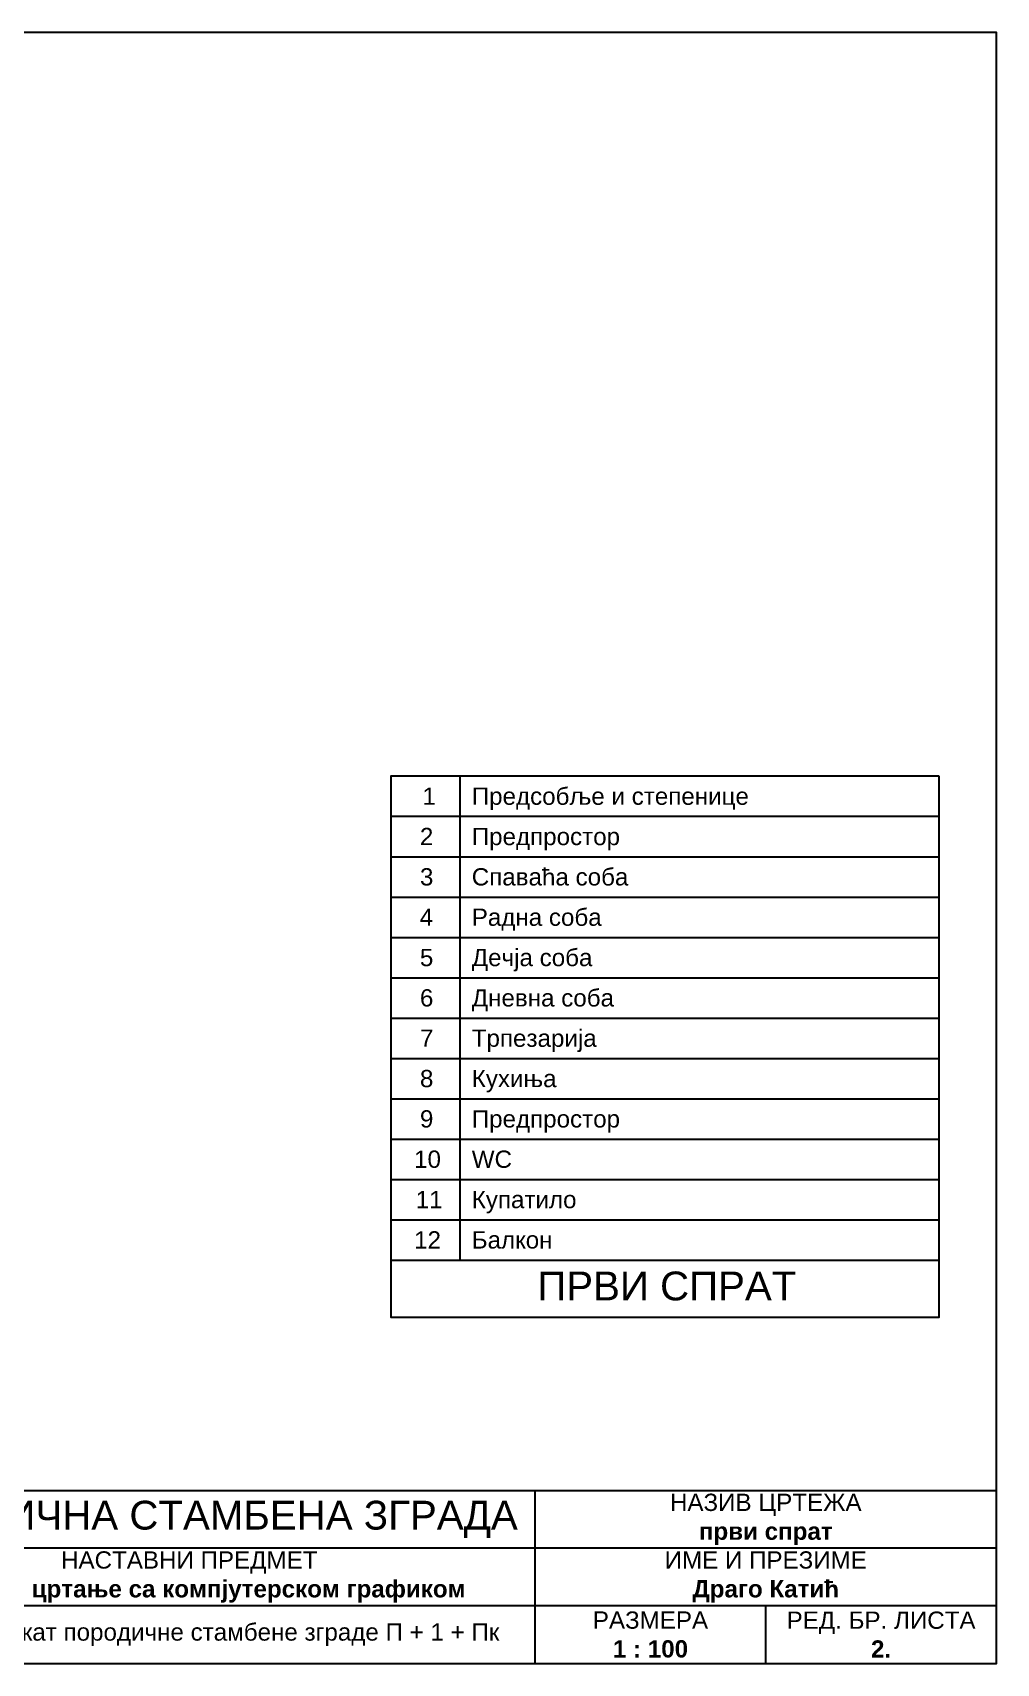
# Model space of a CAD drawing. Header units: millimetres. Extents: x -340 to 3490, y -738 to 2092.
# Drawn here: x 1818 to 3490, y -738 to 2092 of the extents above; entities that cross this region are included whole.
import ezdxf

# ---------------------------------------------------------------- set-up
doc = ezdxf.new("R2010")
doc.units = ezdxf.units.MM
doc.layers.add('Sastavnica', color=250, linetype='Continuous', lineweight=30)
doc.layers.add('Sastavnica @ 1', color=250, linetype='Continuous', lineweight=30)
doc.styles.add('teskt_stil', font='arial_2.ttf', dxfattribs={"height": 33})

# ---------------------------------------------------------------- blocks, each defined once
blk = doc.blocks.new('bdrthb')
at = {"layer": 'Sastavnica'}
blk.add_lwpolyline([(3948.66, 758.64), (4331.66, 758.64), (4331.66, 1041.64), (3948.66, 1041.64)], close=True, dxfattribs=at)
for points in [[(4226.66, 818.64), (4226.66, 912.64), (4321.66, 912.64)], [(4321.66, 912.64), (4321.66, 818.64), (4226.66, 818.64), (4226.66, 818.64)], [(4238.66, 828.64), (4238.66, 912.64)], [(4226.66, 905.64), (4321.66, 905.64)], [(4226.66, 898.64), (4321.66, 898.64)], [(4226.66, 891.64), (4321.66, 891.64)], [(4226.66, 884.64), (4321.66, 884.64)], [(4226.66, 877.64), (4321.66, 877.64)], [(4226.66, 870.64), (4321.66, 870.64)], [(4226.66, 863.64), (4321.66, 863.64)], [(4226.66, 856.64), (4321.66, 856.64)], [(4226.66, 849.64), (4321.66, 849.64)], [(4226.66, 842.64), (4321.66, 842.64)], [(4226.66, 835.64), (4321.66, 835.64)], [(4226.66, 828.64), (4321.66, 828.64)], [(4131.66, 788.64), (4331.66, 788.64)], [(4131.66, 758.64), (4331.66, 758.64), (4331.66, 788.64)], [(4251.66, 758.64), (4251.66, 788.64)], [(4331.66, 778.64), (4131.66, 778.64)], [(4331.66, 768.64), (4131.66, 768.64)], [(4291.66, 758.64), (4291.66, 768.64)]]:
    blk.add_lwpolyline(points, dxfattribs=at)
at = {"layer": 'Sastavnica @ 1', "style": 'teskt_stil'}
for s, width, gutter_width, insert, char_height, attachment_point in [('\\pi5.4475;1', 12, 15, (4226.66, 910.64), 3, 1), ('{\\fArial|b0|i0|c204|p34;Предсобље и степенице}', 83, 15, (4240.66, 910.64), 3, 1), ('\\pi5.0065;2', 12, 15, (4226.66, 903.64), 3, 1), ('{\\fArial|b0|i0|c204|p34;Предпростор}', 83, 15, (4240.66, 903.64), 3, 1), ('\\pi5.0177;3', 12, 15, (4226.66, 896.64), 3, 1), ('{\\fArial|b0|i0|c204|p34;Спаваћа соба}', 83, 15, (4240.66, 896.64), 3, 1), ('\\pi4.9625;4', 12, 15, (4226.66, 889.64), 3, 1), ('{\\fArial|b0|i0|c204|p34;Радна соба}', 83, 15, (4240.66, 889.64), 3, 1), ('\\pi5.0055;5', 12, 15, (4226.66, 882.64), 3, 1), ('{\\fArial|b0|i0|c204|p34;Дечја соба}', 83, 15, (4240.66, 882.64), 3, 1), ('\\pi5.0095;6', 12, 15, (4226.66, 875.64), 3, 1), ('{\\fArial|b0|i0|c204|p34;Дневна соба}', 83, 15, (4240.66, 875.64), 3, 1), ('\\pi5.029;7', 12, 15, (4226.66, 868.64), 3, 1), ('{\\fArial|b0|i0|c204|p34;Трпезарија}', 83, 15, (4240.66, 868.64), 3, 1), ('\\pi5.0116;8', 12, 15, (4226.66, 861.64), 3, 1), ('{\\fArial|b0|i0|c204|p34;Кухиња}', 83, 15, (4240.66, 861.64), 3, 1), ('\\pi5.0136;9', 12, 15, (4226.66, 854.64), 3, 1), ('{\\fArial|b0|i0|c204|p34;Предпростор}', 83, 15, (4240.66, 854.64), 3, 1), ('\\pi3.9976;10', 12, 15, (4226.66, 847.64), 3, 1), ('WC', 83, 15, (4240.66, 847.64), 3, 1), ('\\pi4.2821;11', 12, 15, (4226.66, 840.64), 3, 1), ('{\\fArial|b0|i0|c204|p34;Купатило}', 83, 15, (4240.66, 840.64), 3, 1), ('\\pi4.0078;12', 12, 15, (4226.66, 833.64), 3, 1), ('{\\fArial|b0|i0|c204|p34;Балкон}', 83, 15, (4240.66, 833.64), 3, 1), ('\\pi25.368;{\\fArial|b0|i0|c204|p34;ПРВИ СПРАТ}', 95, 15, (4226.66, 826.64), 5, 1), ('{\\fArial|b0|i0|c204|p34;ПОРОДИЧНА СТАМБЕНА ЗГРАДА}', 120, 100, (4191.66, 783.64), 5, 5), ('{\\fArial|b0|i0|c204|p34;НАЗИВ ЦРТЕЖА\\P\\fArial|b1|i0|c204|p34;први спрат}', 80, 15, (4291.66, 783.64), 3, 5), ('{\\fArial|b0|i0|c204|p34;НАСТАВНИ ПРЕДМЕТ\\P\\fArial|b1|i0|c204|p34;Техничко цртање са компјутерском графиком}', 120, 15, (4191.66, 773.64), 3, 5), ('{\\fArial|b0|i0|c204|p34;ИМЕ И ПРЕЗИМЕ\\P\\fArial|b1|i0|c204|p34;Драго Катић}', 80, 15, (4291.66, 773.64), 3, 5), ('{\\fArial|b0|i0|c204|p34;РАЗМЕРА\\P\\fArial|b1|i0|c204|p34;1 : 100}', 40, 15, (4271.66, 763.64), 3, 5), ('{\\fArial|b0|i0|c204|p34;РЕД. БР. ЛИСТА\\P\\fArial|b1|i0|c238|p34;2\\fArial|b1|i0|c204|p34;.}', 40, 15, (4311.66, 763.64), 3, 5), ('{\\fArial|b0|i0|c204|p34;Идејни пројекат породичне стамбене зграде П + 1 + Пк}', 120, 15, (4191.66, 763.64), 3, 5)]:
    blk.add_mtext_dynamic_manual_height_columns(s, width=width, gutter_width=gutter_width, heights=[0], dxfattribs=dict(at, insert=insert, char_height=char_height, attachment_point=attachment_point))

msp = doc.modelspace()

# ---------------------------------------------------------------- block references
at = {"layer": 'Sastavnica', "xscale": 10, "yscale": 10, "zscale": 10}
msp.add_blockref('bdrthb', (-39826.5, -8324.3), dxfattribs=at)

doc.saveas('drawing.dxf')
